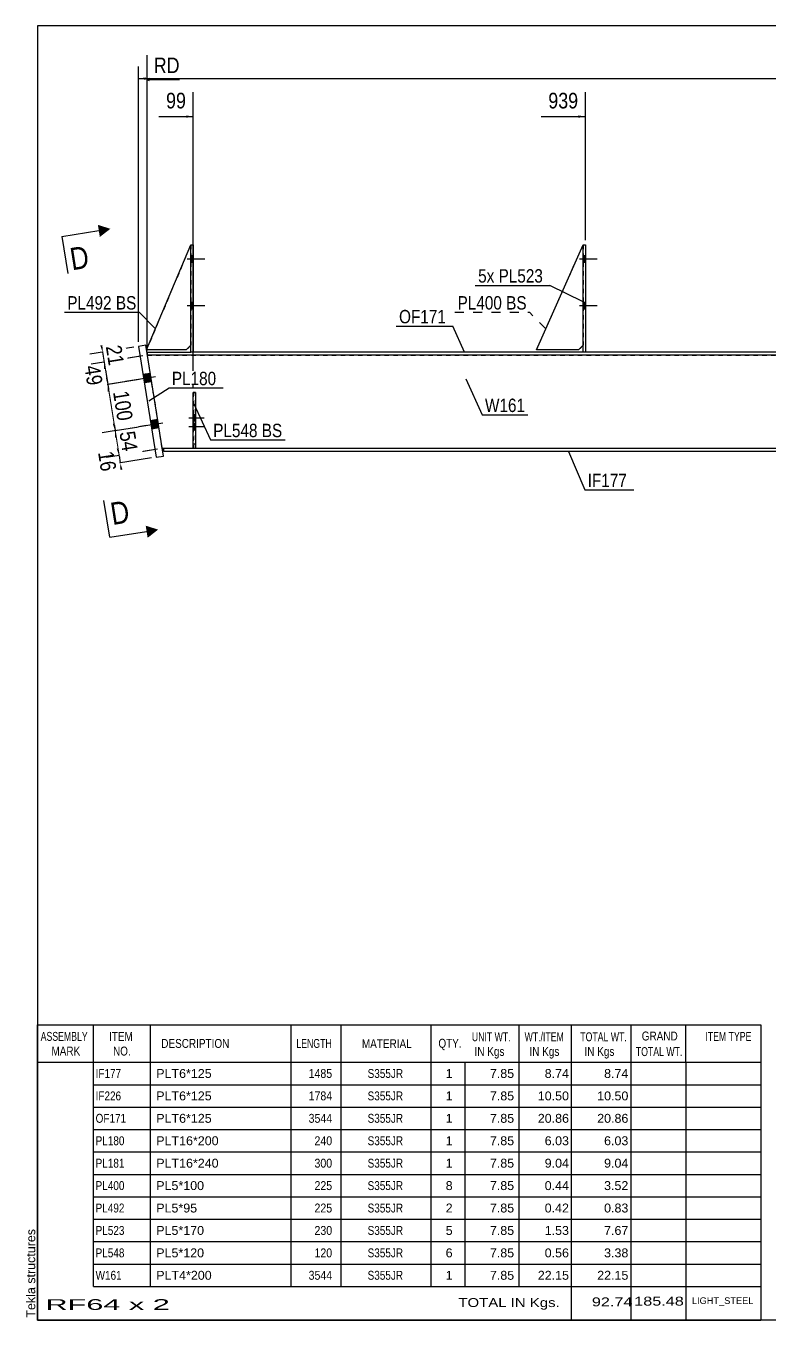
# Model space of a CAD drawing. Header units: millimetres. Extents: x -26 to 376, y -197 to 80.
# Drawn here: x -26 to 133.2, y -196.6 to 80.5 of the extents above; entities that cross this region are included whole.
import ezdxf

# ---------------------------------------------------------------- set-up
doc = ezdxf.new("R2010")
doc.units = ezdxf.units.MM
doc.linetypes.add('DXK_LINE_DOT1', pattern=[1.8814, 0.9407, -0.9407])
doc.linetypes.add('DXK_LINE_DOT2', pattern=[3.9198, 1.9599, -1.9599])
doc.styles.add('Arial', font='ARIAL.TTF', dxfattribs={"height": 0.2})
doc.styles.add('Arial Narrow', font='ARIALN.TTF', dxfattribs={"height": 0.2})

# ---------------------------------------------------------------- blocks, each defined once
blk = doc.blocks.new('Unknown-626819652-1211')
at = {"color": 5, "linetype": 'Continuous'}
for p, q in [((376.47, 80.47), (-23.53, 80.47)), ((-23.53, 80.47), (-23.53, -196.53)), ((376.47, -196.53), (376.47, 80.47)), ((-23.53, -196.53), (376.47, -196.53))]:
    blk.add_line(p, q, dxfattribs=at)
at = {"color": 174, "linetype": 'Continuous', "style": 'Arial'}
blk.add_text('Tekla structures', height=1.9102, rotation=90, dxfattribs=at).set_placement((-24.03, -196.03))
blk = doc.blocks.new('Bolt-626819652-1236 - 1232')
at = {"linetype": 'Continuous'}
for points in [[(93.82, 29.9), (93.82, 31.3), (93.32, 31.3), (93.32, 29.9)], [(93.82, 29.9), (93.82, 31.3), (93.32, 31.3), (93.32, 29.9)], [(93.82, 29.9), (93.82, 31.3), (93.32, 31.3), (93.32, 29.9)], [(93.82, 19.9), (93.82, 21.3), (93.32, 21.3), (93.32, 19.9)], [(93.82, 19.9), (93.82, 21.3), (93.32, 21.3), (93.32, 19.9)], [(93.82, 19.9), (93.82, 21.3), (93.32, 21.3), (93.32, 19.9)]]:
    blk.add_hatch(color=3, dxfattribs=at).paths.add_polyline_path(points)
at = {"color": 3, "linetype": 'Continuous'}
for p, q in [((92.52, 30.6), (96.32, 30.6)), ((92.52, 30.6), (96.32, 30.6)), ((92.52, 30.6), (96.32, 30.6)), ((93.32, 31.3), (93.82, 31.3)), ((93.32, 31.3), (93.82, 31.3)), ((93.32, 31.3), (93.82, 31.3)), ((93.32, 29.9), (93.82, 29.9)), ((93.32, 29.9), (93.82, 29.9)), ((93.32, 29.9), (93.82, 29.9)), ((92.52, 20.6), (96.32, 20.6)), ((92.52, 20.6), (96.32, 20.6)), ((92.52, 20.6), (96.32, 20.6)), ((93.32, 21.3), (93.82, 21.3)), ((93.32, 21.3), (93.82, 21.3)), ((93.32, 21.3), (93.82, 21.3)), ((93.32, 19.9), (93.82, 19.9)), ((93.32, 19.9), (93.82, 19.9)), ((93.32, 19.9), (93.82, 19.9))]:
    blk.add_line(p, q, dxfattribs=at)
blk = doc.blocks.new('Bolt-626819652-1238 - 1232')
at = {"linetype": 'Continuous'}
for points in [[(9.82, 29.9), (9.82, 31.3), (9.32, 31.3), (9.32, 29.9)], [(9.82, 29.9), (9.82, 31.3), (9.32, 31.3), (9.32, 29.9)], [(9.82, 29.9), (9.82, 31.3), (9.32, 31.3), (9.32, 29.9)], [(9.82, 19.9), (9.82, 21.3), (9.32, 21.3), (9.32, 19.9)], [(9.82, 19.9), (9.82, 21.3), (9.32, 21.3), (9.32, 19.9)], [(9.82, 19.9), (9.82, 21.3), (9.32, 21.3), (9.32, 19.9)]]:
    blk.add_hatch(color=3, dxfattribs=at).paths.add_polyline_path(points)
at = {"color": 3, "linetype": 'Continuous'}
for p, q in [((8.52, 30.6), (12.32, 30.6)), ((8.52, 30.6), (12.32, 30.6)), ((8.52, 30.6), (12.32, 30.6)), ((9.32, 31.3), (9.82, 31.3)), ((9.32, 31.3), (9.82, 31.3)), ((9.32, 31.3), (9.82, 31.3)), ((9.32, 29.9), (9.82, 29.9)), ((9.32, 29.9), (9.82, 29.9)), ((9.32, 29.9), (9.82, 29.9)), ((8.52, 20.6), (12.32, 20.6)), ((8.52, 20.6), (12.32, 20.6)), ((8.52, 20.6), (12.32, 20.6)), ((9.32, 21.3), (9.82, 21.3)), ((9.32, 21.3), (9.82, 21.3)), ((9.32, 21.3), (9.82, 21.3)), ((9.32, 19.9), (9.82, 19.9)), ((9.32, 19.9), (9.82, 19.9)), ((9.32, 19.9), (9.82, 19.9))]:
    blk.add_line(p, q, dxfattribs=at)
blk = doc.blocks.new('Bolt-626819652-1240 - 1232')
at = {"linetype": 'Continuous'}
for points in [[(-0.96, 5.83), (-0.67, 4.05), (0.91, 4.3), (0.62, 6.08)], [(-0.96, 5.83), (-0.67, 4.05), (0.91, 4.3), (0.62, 6.08)], [(0.61, -4.05), (0.9, -5.83), (2.48, -5.58), (2.19, -3.8)], [(0.61, -4.05), (0.9, -5.83), (2.48, -5.58), (2.19, -3.8)]]:
    blk.add_hatch(color=3, dxfattribs=at).paths.add_polyline_path(points)
at = {"color": 3, "linetype": 'Continuous'}
for p, q in [((0.62, 6.08), (-0.96, 5.83)), ((0.62, 6.08), (-0.96, 5.83)), ((1.75, 5.35), (-4.67, 4.33)), ((1.75, 5.35), (-4.67, 4.33)), ((0.91, 4.3), (-0.67, 4.05)), ((0.91, 4.3), (-0.67, 4.05)), ((3.32, -4.53), (-3.1, -5.55)), ((3.32, -4.53), (-3.1, -5.55)), ((2.19, -3.8), (0.61, -4.05)), ((2.19, -3.8), (0.61, -4.05)), ((2.48, -5.58), (0.9, -5.83)), ((2.48, -5.58), (0.9, -5.83))]:
    blk.add_line(p, q, dxfattribs=at)
blk = doc.blocks.new('Part-626819652-1257 - 1232')
at = {"color": 7, "linetype": 'DXK_LINE_DOT1'}
for p, q in [((3.18, -10), (0, 10)), ((0, 10), (354.37, 10)), ((354.37, -10), (3.48, -10))]:
    blk.add_line(p, q, dxfattribs=at)
at = {"color": 2, "linetype": 'Continuous'}
for p, q in [((354.37, 10), (354.37, -10)), ((3.48, -10), (3.18, -10))]:
    blk.add_line(p, q, dxfattribs=at)
blk = doc.blocks.new('Part-626819652-1355 - 1232')
at = {"color": 2, "linetype": 'Continuous'}
for p, q in [((93.32, 10.6), (93.32, 33.6)), ((93.32, 33.6), (93.82, 33.6)), ((93.82, 33.6), (93.82, 10.6)), ((93.82, 10.6), (93.32, 10.6))]:
    blk.add_line(p, q, dxfattribs=at)
blk = doc.blocks.new('Part-626819652-2149 - 1232')
at = {"color": 7, "linetype": 'DXK_LINE_DOT1'}
for p, q in [((9.82, 2), (9.82, -10)), ((10.32, 2), (9.82, 2)), ((10.32, -10), (10.32, 2))]:
    blk.add_line(p, q, dxfattribs=at)
blk = doc.blocks.new('Part-626819652-1375 - 1232')
at = {"color": 2, "linetype": 'Continuous'}
for p, q in [((9.82, -10), (9.82, 2)), ((9.82, 2), (10.32, 2)), ((10.32, 2), (10.32, -10)), ((10.32, -10), (9.82, -10))]:
    blk.add_line(p, q, dxfattribs=at)
at = {"color": 7, "linetype": 'DXK_LINE_DOT1'}
blk.add_line((9.82, -9), (10.32, -9), dxfattribs=at)
blk = doc.blocks.new('Part-626819652-1380 - 1232')
at = {"color": 2, "linetype": 'Continuous'}
for p, q in [((-0.18, 11.1), (9.32, 33.6)), ((8.32, 11.1), (-0.18, 11.1)), ((9.32, 12.1), (8.32, 11.1))]:
    blk.add_line(p, q, dxfattribs=at)
at = {"color": 7, "linetype": 'DXK_LINE_DOT1'}
blk.add_line((9.32, 33.6), (9.32, 12.1), dxfattribs=at)
blk = doc.blocks.new('Part-626819652-1385 - 1232')
at = {"color": 2, "linetype": 'Continuous'}
for p, q in [((9.32, 10.6), (9.32, 33.6)), ((9.32, 33.6), (9.82, 33.6)), ((9.82, 33.6), (9.82, 10.6)), ((9.82, 10.6), (9.32, 10.6))]:
    blk.add_line(p, q, dxfattribs=at)
blk = doc.blocks.new('Part-626819652-2145 - 1232')
at = {"color": 2, "linetype": 'Continuous'}
for p, q in [((83.32, 11.1), (93.32, 33.6)), ((92.32, 11.1), (83.32, 11.1)), ((93.32, 12.1), (92.32, 11.1))]:
    blk.add_line(p, q, dxfattribs=at)
at = {"color": 7, "linetype": 'DXK_LINE_DOT1'}
blk.add_line((93.32, 33.6), (93.32, 12.1), dxfattribs=at)
blk = doc.blocks.new('Part-626819652-1460 - 1232')
at = {"color": 2, "linetype": 'Continuous'}
for p, q in [((3.48, -10.6), (3.48, -10)), ((9.82, -10), (3.48, -10)), ((151.95, -10.6), (3.48, -10.6)), ((151.95, -10), (10.32, -10))]:
    blk.add_line(p, q, dxfattribs=at)
at = {"color": 7, "linetype": 'DXK_LINE_DOT1'}
blk.add_line((151.95, -10), (151.95, -10.6), dxfattribs=at)
blk = doc.blocks.new('Part-626819652-1482 - 1232')
at = {"color": 2, "linetype": 'Continuous'}
for p, q in [((0, 10), (0, 10.6)), ((0, 10.6), (9.32, 10.6)), ((354.37, 10), (0, 10)), ((93.32, 10.6), (9.82, 10.6)), ((177.32, 10.6), (93.82, 10.6)), ((261.32, 10.6), (177.82, 10.6)), ((345.51, 10.6), (261.82, 10.6)), ((354.37, 10.6), (346.01, 10.6)), ((354.37, 10.6), (354.37, 10))]:
    blk.add_line(p, q, dxfattribs=at)
at = {"color": 7, "linetype": 'DXK_LINE_DOT1'}
for p, q in [((9.82, 10.6), (9.32, 10.6)), ((93.82, 10.6), (93.32, 10.6)), ((177.82, 10.6), (177.32, 10.6)), ((261.82, 10.6), (261.32, 10.6)), ((346.01, 10.6), (345.51, 10.6))]:
    blk.add_line(p, q, dxfattribs=at)
blk = doc.blocks.new('Part-626819652-1504 - 1232')
at = {"color": 2, "linetype": 'Continuous'}
for p, q in [((-0.33, 12.1), (-1.91, 11.85)), ((-1.91, 11.85), (1.85, -11.85)), ((3.43, -11.6), (-0.33, 12.1)), ((1.85, -11.85), (3.43, -11.6))]:
    blk.add_line(p, q, dxfattribs=at)
blk = doc.blocks.new('Part-626819652-2152 - 1232')
at = {"color": 7, "linetype": 'DXK_LINE_DOT1'}
for p, q in [((-0.18, 11.1), (9.32, 33.6)), ((8.32, 11.1), (-0.18, 11.1)), ((9.32, 12.1), (8.32, 11.1))]:
    blk.add_line(p, q, dxfattribs=at)
blk = doc.blocks.new('Part-626819652-2156 - 1232')
at = {"color": 7, "linetype": 'DXK_LINE_DOT1'}
for p, q in [((83.32, 11.1), (93.32, 33.6)), ((92.32, 11.1), (83.32, 11.1)), ((93.32, 12.1), (92.32, 11.1))]:
    blk.add_line(p, q, dxfattribs=at)
blk = doc.blocks.new('Bolt-626819652-2157 - 1232')
at = {"linetype": 'Continuous'}
for points in [[(9.82, -2.69), (9.82, -4.09), (10.32, -4.09), (10.32, -2.69)], [(9.82, -4.6), (9.82, -6), (10.32, -6), (10.32, -4.6)]]:
    blk.add_hatch(color=3, dxfattribs=at).paths.add_polyline_path(points)
at = {"color": 3, "linetype": 'Continuous'}
for p, q in [((9.82, -2.69), (10.32, -2.69)), ((8.87, -3.39), (12.17, -3.39)), ((8.87, -5.3), (12.17, -5.3)), ((9.82, -4.09), (10.32, -4.09)), ((9.82, -4.6), (10.32, -4.6)), ((9.82, -6), (10.32, -6))]:
    blk.add_line(p, q, dxfattribs=at)
blk = doc.blocks.new('Bolt-626819652-2172 - 1232')
at = {"color": 3, "linetype": 'DXK_LINE_DOT2'}
for p, q in [((9.82, -2.69), (10.32, -2.69)), ((9.02, -3.39), (10.32, -3.39)), ((9.02, -5.3), (10.32, -5.3)), ((9.82, -4.09), (10.32, -4.09)), ((9.82, -4.6), (10.32, -4.6)), ((9.82, -6), (10.32, -6))]:
    blk.add_line(p, q, dxfattribs=at)
blk = doc.blocks.new('StraightDimension-626819652-1624 - 1232')
at = {"linetype": 'Continuous'}
for points in [[(-0.41, 68.94), (-1.91, 69.19), (-0.41, 69.44)], [(352.87, 69.44), (354.37, 69.19), (352.87, 68.94)]]:
    blk.add_hatch(color=4, dxfattribs=at).paths.add_polyline_path(points)
at = {"color": 4, "linetype": 'Continuous'}
for p, q in [((-1.91, 12.85), (-1.91, 71.79)), ((354.37, 11), (354.37, 71.79)), ((-1.91, 69.19), (354.37, 69.19))]:
    blk.add_line(p, q, dxfattribs=at)
at = {"color": 0}
blk.add_wipeout([(181.19, 69.34), (181.19, 74.24), (171.26, 74.24), (171.26, 69.34)], dxfattribs=at)
at = {"color": 4, "style": 'Arial Narrow'}
blk.add_text('3563', height=3.34, dxfattribs=at).set_placement((171.96, 70.04))
blk = doc.blocks.new('StraightDimension-626819652-1644 - 1232')
at = {"linetype": 'Continuous'}
for points in [[(-6.08, -9.95), (-6.09, -11.47), (-6.57, -10.03)], [(-5.85, -14.59), (-5.83, -13.07), (-5.35, -14.52)]]:
    blk.add_hatch(color=4, dxfattribs=at).paths.add_polyline_path(points)
at = {"color": 4, "linetype": 'Continuous'}
for p, q in [((2.19, -10.16), (-8.66, -11.88)), ((0.87, -12.01), (-8.4, -13.48)), ((-6.09, -11.47), (-5.83, -13.07))]:
    blk.add_line(p, q, dxfattribs=at)
at = {"color": 0}
blk.add_wipeout([(-10.5, -15.86), (-5.67, -15.1), (-6.56, -9.5), (-11.39, -10.27)], dxfattribs=at)
at = {"color": 4, "style": 'Arial Narrow'}
blk.add_text('16', height=3.34, rotation=-80.9647, dxfattribs=at).set_placement((-10.59, -10.85))
blk = doc.blocks.new('StraightDimension-626819652-1663 - 1232')
at = {"linetype": 'Continuous'}
for points in [[(-6.95, -7.68), (-6.93, -6.16), (-6.45, -7.6)], [(-6.08, -9.95), (-6.09, -11.47), (-6.57, -10.03)]]:
    blk.add_hatch(color=4, dxfattribs=at).paths.add_polyline_path(points)
at = {"color": 4, "linetype": 'Continuous'}
for p, q in [((-0.23, -5.1), (-9.7, -6.6)), ((-6.93, -6.16), (-6.09, -11.47)), ((2.19, -10.16), (-8.85, -11.91))]:
    blk.add_line(p, q, dxfattribs=at)
at = {"color": 0}
blk.add_wipeout([(-5.92, -11.59), (-1.08, -10.82), (-1.97, -5.23), (-6.81, -6)], dxfattribs=at)
at = {"color": 4, "style": 'Arial Narrow'}
blk.add_text('54', height=3.34, rotation=-80.9647, dxfattribs=at).set_placement((-6.01, -6.58))
blk = doc.blocks.new('StraightDimension-626819652-1680 - 1232')
at = {"linetype": 'Continuous'}
for points in [[(-8.52, 2.19), (-8.5, 3.72), (-8.02, 2.27)], [(-6.92, -4.64), (-6.93, -6.16), (-7.42, -4.72)]]:
    blk.add_hatch(color=4, dxfattribs=at).paths.add_polyline_path(points)
at = {"color": 4, "linetype": 'Continuous'}
for p, q in [((-1.8, 4.78), (-11.27, 3.28)), ((-8.5, 3.72), (-6.93, -6.16)), ((-0.23, -5.1), (-9.7, -6.6))]:
    blk.add_line(p, q, dxfattribs=at)
at = {"color": 0}
blk.add_wipeout([(-6.96, -5.05), (-2.12, -4.28), (-3.34, 3.42), (-8.18, 2.65)], dxfattribs=at)
at = {"color": 4, "style": 'Arial Narrow'}
blk.add_text('100', height=3.34, rotation=-80.9647, dxfattribs=at).set_placement((-7.38, 2.07))
blk = doc.blocks.new('StraightDimension-626819652-1690 - 1232')
at = {"linetype": 'Continuous'}
for points in [[(-9.28, 7.01), (-9.27, 8.53), (-8.79, 7.08)], [(-8.49, 5.24), (-8.5, 3.72), (-8.99, 5.16)]]:
    blk.add_hatch(color=4, dxfattribs=at).paths.add_polyline_path(points)
at = {"color": 4, "linetype": 'Continuous'}
for p, q in [((-0.99, 9.84), (-11.84, 8.12)), ((-9.27, 8.53), (-8.5, 3.72)), ((-1.8, 4.78), (-11.07, 3.31))]:
    blk.add_line(p, q, dxfattribs=at)
at = {"color": 0}
blk.add_wipeout([(-13.43, 2.53), (-8.59, 3.3), (-9.48, 8.89), (-14.32, 8.13)], dxfattribs=at)
at = {"color": 4, "style": 'Arial Narrow'}
blk.add_text('49', height=3.34, rotation=-80.9647, dxfattribs=at).set_placement((-13.52, 7.54))
blk = doc.blocks.new('StraightDimension-626819652-1703 - 1232')
at = {"linetype": 'Continuous'}
for points in [[(-9.59, 12.15), (-9.6, 10.63), (-10.09, 12.07)], [(-9.28, 7.01), (-9.27, 8.53), (-8.79, 7.08)]]:
    blk.add_hatch(color=4, dxfattribs=at).paths.add_polyline_path(points)
at = {"color": 4, "linetype": 'Continuous'}
for p, q in [((-2.9, 11.69), (-12.37, 10.19)), ((-0.99, 9.84), (-12.03, 8.09)), ((-9.6, 10.63), (-9.27, 8.53))]:
    blk.add_line(p, q, dxfattribs=at)
at = {"color": 0}
blk.add_wipeout([(-8.84, 6.8), (-4, 7.57), (-4.89, 13.17), (-9.73, 12.4)], dxfattribs=at)
at = {"color": 4, "style": 'Arial Narrow'}
blk.add_text('21', height=3.34, rotation=-80.9647, dxfattribs=at).set_placement((-8.93, 11.82))
blk = doc.blocks.new('StraightDimension-626819652-3981 - 1232')
at = {"linetype": 'Continuous'}
blk.add_hatch(color=4, dxfattribs=at).paths.add_polyline_path([(92.32, 61.31), (93.82, 61.06), (92.32, 60.81)])
at = {"color": 4, "linetype": 'Continuous'}
for p, q in [((93.82, 34.6), (93.82, 66.31)), ((84.3, 61.06), (93.82, 61.06))]:
    blk.add_line(p, q, dxfattribs=at)
at = {"color": 0}
blk.add_wipeout([(92.96, 62.11), (92.96, 67.01), (85.16, 67.01), (85.16, 62.11)], dxfattribs=at)
at = {"color": 4, "style": 'Arial Narrow'}
blk.add_text('939', height=3.34, dxfattribs=at).set_placement((85.86, 62.81))
blk = doc.blocks.new('StraightDimension-626819652-3982 - 1232')
at = {"linetype": 'Continuous'}
blk.add_hatch(color=4, dxfattribs=at).paths.add_polyline_path([(8.32, 61.31), (9.82, 61.06), (8.32, 60.81)])
at = {"color": 4, "linetype": 'Continuous'}
for p, q in [((9.82, 3), (9.82, 66.31)), ((2.43, 61.06), (9.82, 61.06))]:
    blk.add_line(p, q, dxfattribs=at)
at = {"color": 0, "linetype": 'Continuous'}
blk.add_wipeout([(7.59, 69.66), (7.59, 74.56), (0.65, 74.56), (0.65, 69.66)], dxfattribs=at)
at = {"color": 4, "linetype": 'Continuous'}
for p, q in [((-0.03, 11), (-0.03, 74.21)), ((0.47, 69.21), (-0.03, 68.96)), ((0.47, 68.71), (-0.03, 68.96)), ((6.89, 68.96), (-0.03, 68.96))]:
    blk.add_line(p, q, dxfattribs=at)
at = {"color": 4, "linetype": 'Continuous', "style": 'Arial Narrow'}
blk.add_text('RD', height=3.34, dxfattribs=at).set_placement((1.35, 70.36))
at = {"color": 0}
blk.add_wipeout([(8.96, 62.11), (8.96, 67.01), (3.29, 67.01), (3.29, 62.11)], dxfattribs=at)
at = {"color": 4, "style": 'Arial Narrow'}
blk.add_text('99', height=3.34, dxfattribs=at).set_placement((3.99, 62.81))
blk = doc.blocks.new('CBS_BOM-626819652-4328')
at = {"color": 7, "linetype": 'Continuous'}
for p, q in [((-23.56, -141.36), (-23.56, -133.36)), ((-23.55, -133.36), (131.36, -133.36)), ((-11.56, -141.36), (-11.56, -133.36)), ((0.63, -141.36), (0.63, -133.36)), ((30.8, -141.36), (30.8, -133.36)), ((41.48, -141.36), (41.48, -133.36)), ((60.79, -141.36), (60.79, -133.36)), ((79.59, -141.36), (79.59, -133.36)), ((90.81, -141.36), (90.81, -133.36)), ((103.59, -141.36), (103.59, -133.36)), ((115.34, -141.36), (115.34, -133.36)), ((131.37, -133.37), (131.36, -141.35)), ((-23.56, -141.36), (131.37, -141.36)), ((-23.56, -146.16), (-23.56, -141.36)), ((-11.56, -146.16), (-11.56, -141.36)), ((0.63, -146.16), (0.63, -141.36)), ((30.8, -146.16), (30.8, -141.36)), ((41.48, -146.16), (41.48, -141.36)), ((60.79, -146.16), (60.79, -141.36)), ((68.06, -146.16), (68.06, -141.36)), ((79.59, -146.16), (79.59, -141.36)), ((90.81, -146.16), (90.81, -141.36)), ((103.59, -146.16), (103.59, -141.36)), ((115.36, -146.16), (115.36, -141.36)), ((131.37, -141.36), (131.37, -146.16)), ((-23.56, -150.96), (-23.56, -146.16)), ((-11.56, -146.16), (131.37, -146.16)), ((-11.56, -150.96), (-11.56, -146.16)), ((0.63, -150.96), (0.63, -146.16)), ((30.8, -150.96), (30.8, -146.16)), ((41.48, -150.96), (41.48, -146.16)), ((60.79, -150.96), (60.79, -146.16)), ((68.06, -150.96), (68.06, -146.16)), ((79.59, -150.96), (79.59, -146.16)), ((90.81, -150.96), (90.81, -146.16)), ((103.59, -150.96), (103.59, -146.16)), ((115.36, -150.96), (115.36, -146.16)), ((131.37, -146.16), (131.37, -150.96)), ((-23.56, -155.76), (-23.56, -150.96)), ((-11.56, -150.96), (131.37, -150.96)), ((-11.56, -155.76), (-11.56, -150.96)), ((0.63, -155.76), (0.63, -150.96)), ((30.8, -155.76), (30.8, -150.96)), ((41.48, -155.76), (41.48, -150.96)), ((60.79, -155.76), (60.79, -150.96)), ((68.06, -155.76), (68.06, -150.96)), ((79.59, -155.76), (79.59, -150.96)), ((90.81, -155.76), (90.81, -150.96)), ((103.59, -155.76), (103.59, -150.96)), ((115.36, -155.76), (115.36, -150.96)), ((131.37, -150.96), (131.37, -155.76)), ((-23.56, -160.56), (-23.56, -155.76)), ((-11.56, -155.76), (131.37, -155.76)), ((-11.56, -160.56), (-11.56, -155.76)), ((0.63, -160.56), (0.63, -155.76)), ((30.8, -160.56), (30.8, -155.76)), ((41.48, -160.56), (41.48, -155.76)), ((60.79, -160.56), (60.79, -155.76)), ((68.06, -160.56), (68.06, -155.76)), ((79.59, -160.56), (79.59, -155.76)), ((90.81, -160.56), (90.81, -155.76)), ((103.59, -160.56), (103.59, -155.76)), ((115.36, -160.56), (115.36, -155.76)), ((131.37, -155.76), (131.37, -160.56)), ((-23.56, -165.36), (-23.56, -160.56)), ((-11.56, -160.56), (131.37, -160.56)), ((-11.56, -165.36), (-11.56, -160.56)), ((0.63, -165.36), (0.63, -160.56)), ((30.8, -165.36), (30.8, -160.56)), ((41.48, -165.36), (41.48, -160.56)), ((60.79, -165.36), (60.79, -160.56)), ((68.06, -165.36), (68.06, -160.56)), ((79.59, -165.36), (79.59, -160.56)), ((90.81, -165.36), (90.81, -160.56)), ((103.59, -165.36), (103.59, -160.56)), ((115.36, -165.36), (115.36, -160.56)), ((131.37, -160.56), (131.37, -165.36)), ((-23.56, -170.16), (-23.56, -165.36)), ((-11.56, -165.36), (131.37, -165.36)), ((-11.56, -170.16), (-11.56, -165.36)), ((0.63, -170.16), (0.63, -165.36)), ((30.8, -170.16), (30.8, -165.36)), ((41.48, -170.16), (41.48, -165.36)), ((60.79, -170.16), (60.79, -165.36)), ((68.06, -170.16), (68.06, -165.36)), ((79.59, -170.16), (79.59, -165.36)), ((90.81, -170.16), (90.81, -165.36)), ((103.59, -170.16), (103.59, -165.36)), ((115.36, -170.16), (115.36, -165.36)), ((131.37, -165.36), (131.37, -170.16)), ((-23.56, -174.96), (-23.56, -170.16)), ((-11.56, -170.16), (131.37, -170.16)), ((-11.56, -174.96), (-11.56, -170.16)), ((0.63, -174.96), (0.63, -170.16)), ((30.8, -174.96), (30.8, -170.16)), ((41.48, -174.96), (41.48, -170.16)), ((60.79, -174.96), (60.79, -170.16)), ((68.06, -174.96), (68.06, -170.16)), ((79.59, -174.96), (79.59, -170.16)), ((90.81, -174.96), (90.81, -170.16)), ((103.59, -174.96), (103.59, -170.16)), ((115.36, -174.96), (115.36, -170.16)), ((131.37, -170.16), (131.37, -174.96)), ((-23.56, -179.76), (-23.56, -174.96)), ((-11.56, -174.96), (131.37, -174.96)), ((-11.56, -179.76), (-11.56, -174.96)), ((0.63, -179.76), (0.63, -174.96)), ((30.8, -179.76), (30.8, -174.96)), ((41.48, -179.76), (41.48, -174.96)), ((60.79, -179.76), (60.79, -174.96)), ((68.06, -179.76), (68.06, -174.96)), ((79.59, -179.76), (79.59, -174.96)), ((90.81, -179.76), (90.81, -174.96)), ((103.59, -179.76), (103.59, -174.96)), ((115.36, -179.76), (115.36, -174.96)), ((131.37, -174.96), (131.37, -179.76)), ((-23.56, -184.56), (-23.56, -179.76)), ((-11.56, -179.76), (131.37, -179.76)), ((-11.56, -184.56), (-11.56, -179.76)), ((0.63, -184.56), (0.63, -179.76)), ((30.8, -184.56), (30.8, -179.76)), ((41.48, -184.56), (41.48, -179.76)), ((60.79, -184.56), (60.79, -179.76)), ((68.06, -184.56), (68.06, -179.76)), ((79.59, -184.56), (79.59, -179.76)), ((90.81, -184.56), (90.81, -179.76)), ((103.59, -184.56), (103.59, -179.76)), ((115.36, -184.56), (115.36, -179.76)), ((131.37, -179.76), (131.37, -184.56)), ((-23.56, -189.36), (-23.56, -184.56)), ((-11.56, -184.56), (131.37, -184.56)), ((-11.56, -189.36), (-11.56, -184.56)), ((0.63, -189.36), (0.63, -184.56)), ((30.8, -189.36), (30.8, -184.56)), ((41.48, -189.36), (41.48, -184.56)), ((60.79, -189.36), (60.79, -184.56)), ((68.06, -189.36), (68.06, -184.56)), ((79.59, -189.36), (79.59, -184.56)), ((90.81, -189.36), (90.81, -184.56)), ((103.59, -189.36), (103.59, -184.56)), ((115.36, -189.36), (115.36, -184.56)), ((131.37, -184.56), (131.37, -189.36)), ((-23.56, -196.56), (-23.56, -189.38)), ((-11.56, -189.36), (131.37, -189.36)), ((90.81, -196.56), (90.81, -189.38)), ((103.59, -196.56), (103.59, -189.38)), ((115.4, -196.56), (115.4, -189.38)), ((131.37, -189.36), (131.37, -196.56)), ((-23.56, -196.56), (131.37, -196.56))]:
    blk.add_line(p, q, dxfattribs=at)
at = {"color": 3, "linetype": 'Continuous', "style": 'Arial'}
for s, height, width, p in [('ASSEMBLY', 1.91, 0.7, (-22.87, -136.78)), ('ITEM', 1.91, 0.8, (-8.23, -136.78)), ('UNIT WT.', 1.91, 0.7, (69.48, -136.86)), ('WT./ITEM', 1.91, 0.7, (80.78, -136.86)), ('TOTAL WT.', 1.91, 0.7, (92.71, -136.86)), ('GRAND', 1.91, 0.8, (105.87, -136.7)), ('ITEM TYPE', 1.91, 0.7, (119.5, -136.78)), ('MARK', 1.91, 0.8, (-20.56, -139.92)), ('NO.', 1.91, 0.8, (-7.37, -139.92)), ('DESCRIPTION', 1.9102, 0.8, (2.96, -138.29)), ('LENGTH', 1.91, 0.7, (31.9, -138.29)), ('MATERIAL', 1.91, 0.8, (45.93, -138.34)), ('QTY.', 1.91, 0.8, (62.32, -138.26)), ('IN Kgs', 1.91, 0.8, (70.06, -140)), ('IN Kgs', 1.91, 0.8, (81.82, -140)), ('IN Kgs', 1.91, 0.8, (93.61, -140)), ('TOTAL WT.', 1.91, 0.7, (104.61, -140.04))]:
    blk.add_text(s, height=height, dxfattribs=dict(at, width=width)).set_placement(p)
at = {"color": 7, "linetype": 'Continuous', "style": 'Arial'}
for s, width, p in [('IF177', 0.8, (-11.1, -144.72)), ('1485', 0.85, (34.52, -144.72)), ('S355JR', 0.8, (47.16, -144.72)), ('IF226', 0.8, (-11.1, -149.52)), ('1784', 0.85, (34.52, -149.52)), ('S355JR', 0.8, (47.16, -149.52)), ('OF171', 0.8, (-11.1, -154.32)), ('3544', 0.85, (34.52, -154.32)), ('S355JR', 0.8, (47.16, -154.32)), ('PL180', 0.8, (-11.1, -159.12)), ('240', 0.85, (35.78, -159.12)), ('S355JR', 0.8, (47.16, -159.12)), ('PL181', 0.8, (-11.1, -163.92)), ('300', 0.85, (35.78, -163.92)), ('S355JR', 0.8, (47.16, -163.92)), ('PL400', 0.8, (-11.1, -168.72)), ('225', 0.85, (35.78, -168.72)), ('S355JR', 0.8, (47.16, -168.72)), ('PL492', 0.8, (-11.1, -173.52)), ('225', 0.85, (35.78, -173.52)), ('S355JR', 0.8, (47.16, -173.52)), ('PL523', 0.8, (-11.1, -178.32)), ('230', 0.85, (35.78, -178.32)), ('S355JR', 0.8, (47.16, -178.32)), ('PL548', 0.8, (-11.1, -183.12)), ('120', 0.85, (35.78, -183.12)), ('S355JR', 0.8, (47.16, -183.12)), ('W161', 0.8, (-11.1, -187.92)), ('3544', 0.85, (34.52, -187.92)), ('S355JR', 0.8, (47.16, -187.92))]:
    blk.add_text(s, height=1.91, dxfattribs=dict(at, width=width)).set_placement(p)
for s, p in [('PLT6*125', (1.89, -144.72)), ('1', (63.88, -144.72)), ('7.85', (73.35, -144.72)), ('8.74', (85.09, -144.72)), ('8.74', (97.81, -144.72)), ('PLT6*125', (1.89, -149.52)), ('1', (63.88, -149.52)), ('7.85', (73.35, -149.52)), ('10.50', (83.61, -149.52)), ('10.50', (96.33, -149.52)), ('PLT6*125', (1.89, -154.32)), ('1', (63.88, -154.32)), ('7.85', (73.35, -154.32)), ('20.86', (83.61, -154.32)), ('20.86', (96.33, -154.32)), ('PLT16*200', (1.89, -159.12)), ('1', (63.88, -159.12)), ('7.85', (73.35, -159.12)), ('6.03', (85.09, -159.12)), ('6.03', (97.81, -159.12)), ('PLT16*240', (1.89, -163.92)), ('1', (63.88, -163.92)), ('7.85', (73.35, -163.92)), ('9.04', (85.09, -163.92)), ('9.04', (97.81, -163.92)), ('PL5*100', (1.89, -168.72)), ('8', (63.88, -168.72)), ('7.85', (73.35, -168.72)), ('0.44', (85.09, -168.72)), ('3.52', (97.81, -168.72)), ('PL5*95', (1.89, -173.52)), ('2', (63.88, -173.52)), ('7.85', (73.35, -173.52)), ('0.42', (85.09, -173.52)), ('0.83', (97.81, -173.52)), ('PL5*170', (1.89, -178.32)), ('5', (63.88, -178.32)), ('7.85', (73.35, -178.32)), ('1.53', (85.09, -178.32)), ('7.67', (97.81, -178.32)), ('PL5*120', (1.89, -183.12)), ('6', (63.88, -183.12)), ('7.85', (73.35, -183.12)), ('0.56', (85.09, -183.12)), ('3.38', (97.81, -183.12)), ('PLT4*200', (1.89, -187.92)), ('1', (63.88, -187.92)), ('7.85', (73.35, -187.92)), ('22.15', (83.61, -187.92)), ('22.15', (96.33, -187.92))]:
    blk.add_text(s, height=1.91, dxfattribs=at).set_placement(p)
at = {"color": 6, "linetype": 'Continuous', "style": 'Arial'}
for s, height, width, p in [('RF64 x 2', 2.292, 2.05, (-21.84, -194.37)), ('TOTAL IN Kgs.', 1.9102, 1.2, (66.6, -193.76)), ('92.74', 1.91, 1.3, (95.19, -193.61)), ('185.48', 1.91, 1.3, (104.27, -193.45))]:
    blk.add_text(s, height=height, dxfattribs=dict(at, width=width)).set_placement(p)
blk.add_text('LIGHT_STEEL', height=1.4135, dxfattribs=at).set_placement((116.62, -193.1))
blk = doc.blocks.new('Mark-626819652-1456 - 1232')
at = {"color": 0}
blk.add_wipeout([(102.7, -18.25), (102.7, -15.25), (94.29, -15.25), (94.29, -18.25)], dxfattribs=at)
blk.add_wipeout([(102.7, -18.25), (102.7, -15.25), (94.29, -15.25), (94.29, -18.25)], dxfattribs=at)
at = {"color": 7, "linetype": 'Continuous'}
for p, q in [((90.15, -10.6), (93.69, -18.85)), ((93.69, -18.85), (104.2, -18.85))]:
    blk.add_line(p, q, dxfattribs=at)
at = {"color": 3, "style": 'Arial Narrow'}
blk.add_text('IF177', height=2.863, dxfattribs=at).set_placement((94.29, -18.25))
blk = doc.blocks.new('Mark-626819652-1252 - 1232')
at = {"color": 0}
blk.add_wipeout([(80.89, -2.18), (80.89, 0.82), (72.3, 0.82), (72.3, -2.18)], dxfattribs=at)
blk.add_wipeout([(80.89, -2.18), (80.89, 0.82), (72.3, 0.82), (72.3, -2.18)], dxfattribs=at)
at = {"color": 7, "linetype": 'Continuous'}
for p, q in [((68.17, 4.96), (71.7, -2.78)), ((71.7, -2.78), (81.49, -2.78))]:
    blk.add_line(p, q, dxfattribs=at)
at = {"color": 3, "style": 'Arial Narrow'}
blk.add_text('W161', height=2.863, dxfattribs=at).set_placement((72.3, -2.18))
blk = doc.blocks.new('MarkSet-626819652-3764 - 1232')
at = {"color": 0}
blk.add_wipeout([(-7.66, 19.76), (-7.66, 22.76), (-17.17, 22.76), (-17.17, 19.76)], dxfattribs=at)
blk.add_wipeout([(-7.66, 19.76), (-7.66, 22.76), (-17.17, 22.76), (-17.17, 19.76)], dxfattribs=at)
blk.add_wipeout([(-2.38, 19.76), (-2.38, 22.76), (-6.76, 22.76), (-6.76, 19.76)], dxfattribs=at)
blk.add_wipeout([(-2.38, 19.76), (-2.38, 22.76), (-6.76, 22.76), (-6.76, 19.76)], dxfattribs=at)
at = {"color": 7, "linetype": 'Continuous'}
for p in [(-17.77, 19.16), (1.75, 15.63)]:
    blk.add_line(p, (-1.78, 19.16), dxfattribs=at)
at = {"color": 3, "style": 'Arial Narrow'}
for s, p in [('PL492', (-17.17, 19.76)), ('BS', (-6.76, 19.76))]:
    blk.add_text(s, height=2.863, dxfattribs=at).set_placement(p)
blk = doc.blocks.new('Mark-626819652-1478 - 1232')
at = {"color": 7, "linetype": 'Continuous'}
blk.add_line((67.94, 10.6), (65.44, 16.21), dxfattribs=at)
at = {"color": 0}
blk.add_wipeout([(63.94, 16.81), (63.94, 19.81), (53.89, 19.81), (53.89, 16.81)], dxfattribs=at)
blk.add_wipeout([(63.94, 16.81), (63.94, 19.81), (53.89, 19.81), (53.89, 16.81)], dxfattribs=at)
at = {"color": 7, "linetype": 'Continuous'}
blk.add_line((53.29, 16.21), (65.44, 16.21), dxfattribs=at)
at = {"color": 3, "style": 'Arial Narrow'}
blk.add_text('OF171', height=2.863, dxfattribs=at).set_placement((53.89, 16.81))
blk = doc.blocks.new('SectionMark-626819652-1761 - 1232')
at = {"linetype": 'Continuous'}
for points in [[(-10.61, 37.88), (-7.94, 37.04), (-10.2, 35.29)], [(-0.37, -26.51), (2.29, -27.35), (0.04, -29.11)]]:
    blk.add_hatch(color=30, dxfattribs=at).paths.add_polyline_path(points)
at = {"color": 30, "linetype": 'Continuous'}
blk.add_line((-18.31, 35.39), (-10.41, 36.65), dxfattribs=at)
at = {"color": 0, "linetype": 'Continuous'}
for points in [[(-12.24, 28.76), (-13.03, 33.7), (-16.93, 33.08), (-16.15, 28.14)], [(-3.57, -25.76), (-4.36, -20.82), (-8.27, -21.44), (-7.48, -26.38)]]:
    blk.add_wipeout(points, dxfattribs=at)
at = {"color": 30, "linetype": 'Continuous'}
for p, q in [((-18.31, 35.39), (-17.06, 27.49)), ((-8.07, -29), (-9.33, -21.1)), ((-8.07, -29), (-0.17, -27.75))]:
    blk.add_line(p, q, dxfattribs=at)
at = {"color": 6, "linetype": 'Continuous', "style": 'Arial Narrow'}
for p in [(-16.15, 28.14), (-7.48, -26.38)]:
    blk.add_text('D', height=4.77, rotation=9.0355, dxfattribs=at).set_placement(p)
blk = doc.blocks.new('Mark-626819652-1500 - 1232')
at = {"color": 0}
blk.add_wipeout([(14.73, 3.57), (14.73, 6.57), (5.23, 6.57), (5.23, 3.57)], dxfattribs=at)
blk.add_wipeout([(14.73, 3.57), (14.73, 6.57), (5.23, 6.57), (5.23, 3.57)], dxfattribs=at)
at = {"color": 7, "linetype": 'Continuous'}
for p, q in [((0.28, 0.22), (4.63, 2.97)), ((4.63, 2.97), (16.23, 2.97))]:
    blk.add_line(p, q, dxfattribs=at)
at = {"color": 3, "style": 'Arial Narrow'}
blk.add_text('PL180', height=2.863, dxfattribs=at).set_placement((5.23, 3.57))
blk = doc.blocks.new('MarkSet-626819652-1814 - 1232')
at = {"color": 7, "linetype": 'Continuous'}
blk.add_line((93.32, 21.39), (86.21, 24.93), dxfattribs=at)
at = {"color": 0}
blk.add_wipeout([(74.31, 25.53), (74.31, 28.53), (70.83, 28.53), (70.83, 25.53)], dxfattribs=at)
blk.add_wipeout([(74.31, 25.53), (74.31, 28.53), (70.83, 28.53), (70.83, 25.53)], dxfattribs=at)
blk.add_wipeout([(84.71, 25.53), (84.71, 28.53), (75.21, 28.53), (75.21, 25.53)], dxfattribs=at)
blk.add_wipeout([(84.71, 25.53), (84.71, 28.53), (75.21, 28.53), (75.21, 25.53)], dxfattribs=at)
at = {"color": 7, "linetype": 'Continuous'}
blk.add_line((70.23, 24.93), (86.21, 24.93), dxfattribs=at)
at = {"color": 3, "style": 'Arial Narrow'}
for s, p in [('5x', (70.83, 25.53)), ('PL523', (75.21, 25.53))]:
    blk.add_text(s, height=2.863, dxfattribs=at).set_placement(p)
blk = doc.blocks.new('MarkSet-626819652-4065 - 1232')
at = {"color": 0}
blk.add_wipeout([(23.59, -7.56), (23.59, -4.56), (14.09, -4.56), (14.09, -7.56)], dxfattribs=at)
blk.add_wipeout([(23.59, -7.56), (23.59, -4.56), (14.09, -4.56), (14.09, -7.56)], dxfattribs=at)
at = {"color": 7, "linetype": 'Continuous'}
blk.add_line((9.95, -0.43), (13.49, -8.16), dxfattribs=at)
at = {"color": 0}
blk.add_wipeout([(28.87, -7.56), (28.87, -4.56), (24.49, -4.56), (24.49, -7.56)], dxfattribs=at)
blk.add_wipeout([(28.87, -7.56), (28.87, -4.56), (24.49, -4.56), (24.49, -7.56)], dxfattribs=at)
at = {"color": 7, "linetype": 'Continuous'}
blk.add_line((13.49, -8.16), (29.47, -8.16), dxfattribs=at)
at = {"color": 3, "style": 'Arial Narrow'}
for s, p in [('PL548', (14.09, -7.56)), ('BS', (24.49, -7.56))]:
    blk.add_text(s, height=2.863, dxfattribs=at).set_placement(p)
blk = doc.blocks.new('MarkSet-626819652-2354 - 1232')
at = {"color": 0}
blk.add_wipeout([(75.93, 19.76), (75.93, 22.76), (66.43, 22.76), (66.43, 19.76)], dxfattribs=at)
blk.add_wipeout([(75.93, 19.76), (75.93, 22.76), (66.43, 22.76), (66.43, 19.76)], dxfattribs=at)
blk.add_wipeout([(81.21, 19.76), (81.21, 22.76), (76.83, 22.76), (76.83, 19.76)], dxfattribs=at)
blk.add_wipeout([(81.21, 19.76), (81.21, 22.76), (76.83, 22.76), (76.83, 19.76)], dxfattribs=at)
at = {"color": 7, "linetype": 'DXK_LINE_DOT2'}
for p in [(65.83, 19.16), (85.35, 15.63)]:
    blk.add_line(p, (81.81, 19.16), dxfattribs=at)
at = {"color": 3, "style": 'Arial Narrow'}
for s, p in [('PL400', (66.43, 19.76)), ('BS', (76.83, 19.76))]:
    blk.add_text(s, height=2.863, dxfattribs=at).set_placement(p)

msp = doc.modelspace()

# ---------------------------------------------------------------- block references
for name in ['Unknown-626819652-1211', 'Part-626819652-1380 - 1232', 'Part-626819652-2152 - 1232', 'Part-626819652-1385 - 1232', 'Part-626819652-2145 - 1232', 'Part-626819652-2156 - 1232', 'Part-626819652-1355 - 1232', 'Bolt-626819652-1238 - 1232', 'Bolt-626819652-1236 - 1232', 'Part-626819652-1504 - 1232', 'Part-626819652-1482 - 1232', 'Part-626819652-1257 - 1232', 'Bolt-626819652-1240 - 1232', 'Part-626819652-2149 - 1232', 'Part-626819652-1375 - 1232', 'Bolt-626819652-2157 - 1232', 'Bolt-626819652-2172 - 1232', 'Part-626819652-1460 - 1232', 'CBS_BOM-626819652-4328']:
    msp.add_blockref(name, (0, 0))

# ---------------------------------------------------------------- next in the draw order: block references
for name in ['StraightDimension-626819652-1624 - 1232', 'Mark-626819652-1252 - 1232', 'StraightDimension-626819652-1644 - 1232', 'Mark-626819652-1456 - 1232']:
    msp.add_blockref(name, (0, 0))

# ---------------------------------------------------------------- next in the draw order: block references
for name in ['StraightDimension-626819652-3981 - 1232', 'MarkSet-626819652-1814 - 1232', 'Mark-626819652-1478 - 1232', 'StraightDimension-626819652-1663 - 1232']:
    msp.add_blockref(name, (0, 0))

# ---------------------------------------------------------------- next in the draw order: block references
for name in ['MarkSet-626819652-2354 - 1232', 'StraightDimension-626819652-1680 - 1232']:
    msp.add_blockref(name, (0, 0))

# ---------------------------------------------------------------- next in the draw order: block references
msp.add_blockref('StraightDimension-626819652-1690 - 1232', (0, 0))

# ---------------------------------------------------------------- next in the draw order: block references
msp.add_blockref('StraightDimension-626819652-1703 - 1232', (0, 0))

# ---------------------------------------------------------------- next in the draw order: block references
msp.add_blockref('StraightDimension-626819652-3982 - 1232', (0, 0))

# ---------------------------------------------------------------- next in the draw order: block references
msp.add_blockref('MarkSet-626819652-3764 - 1232', (0, 0))

# ---------------------------------------------------------------- next in the draw order: block references
msp.add_blockref('SectionMark-626819652-1761 - 1232', (0, 0))

# ---------------------------------------------------------------- next in the draw order: block references
msp.add_blockref('Mark-626819652-1500 - 1232', (0, 0))

# ---------------------------------------------------------------- next in the draw order: block references
msp.add_blockref('MarkSet-626819652-4065 - 1232', (0, 0))

doc.saveas('drawing.dxf')
